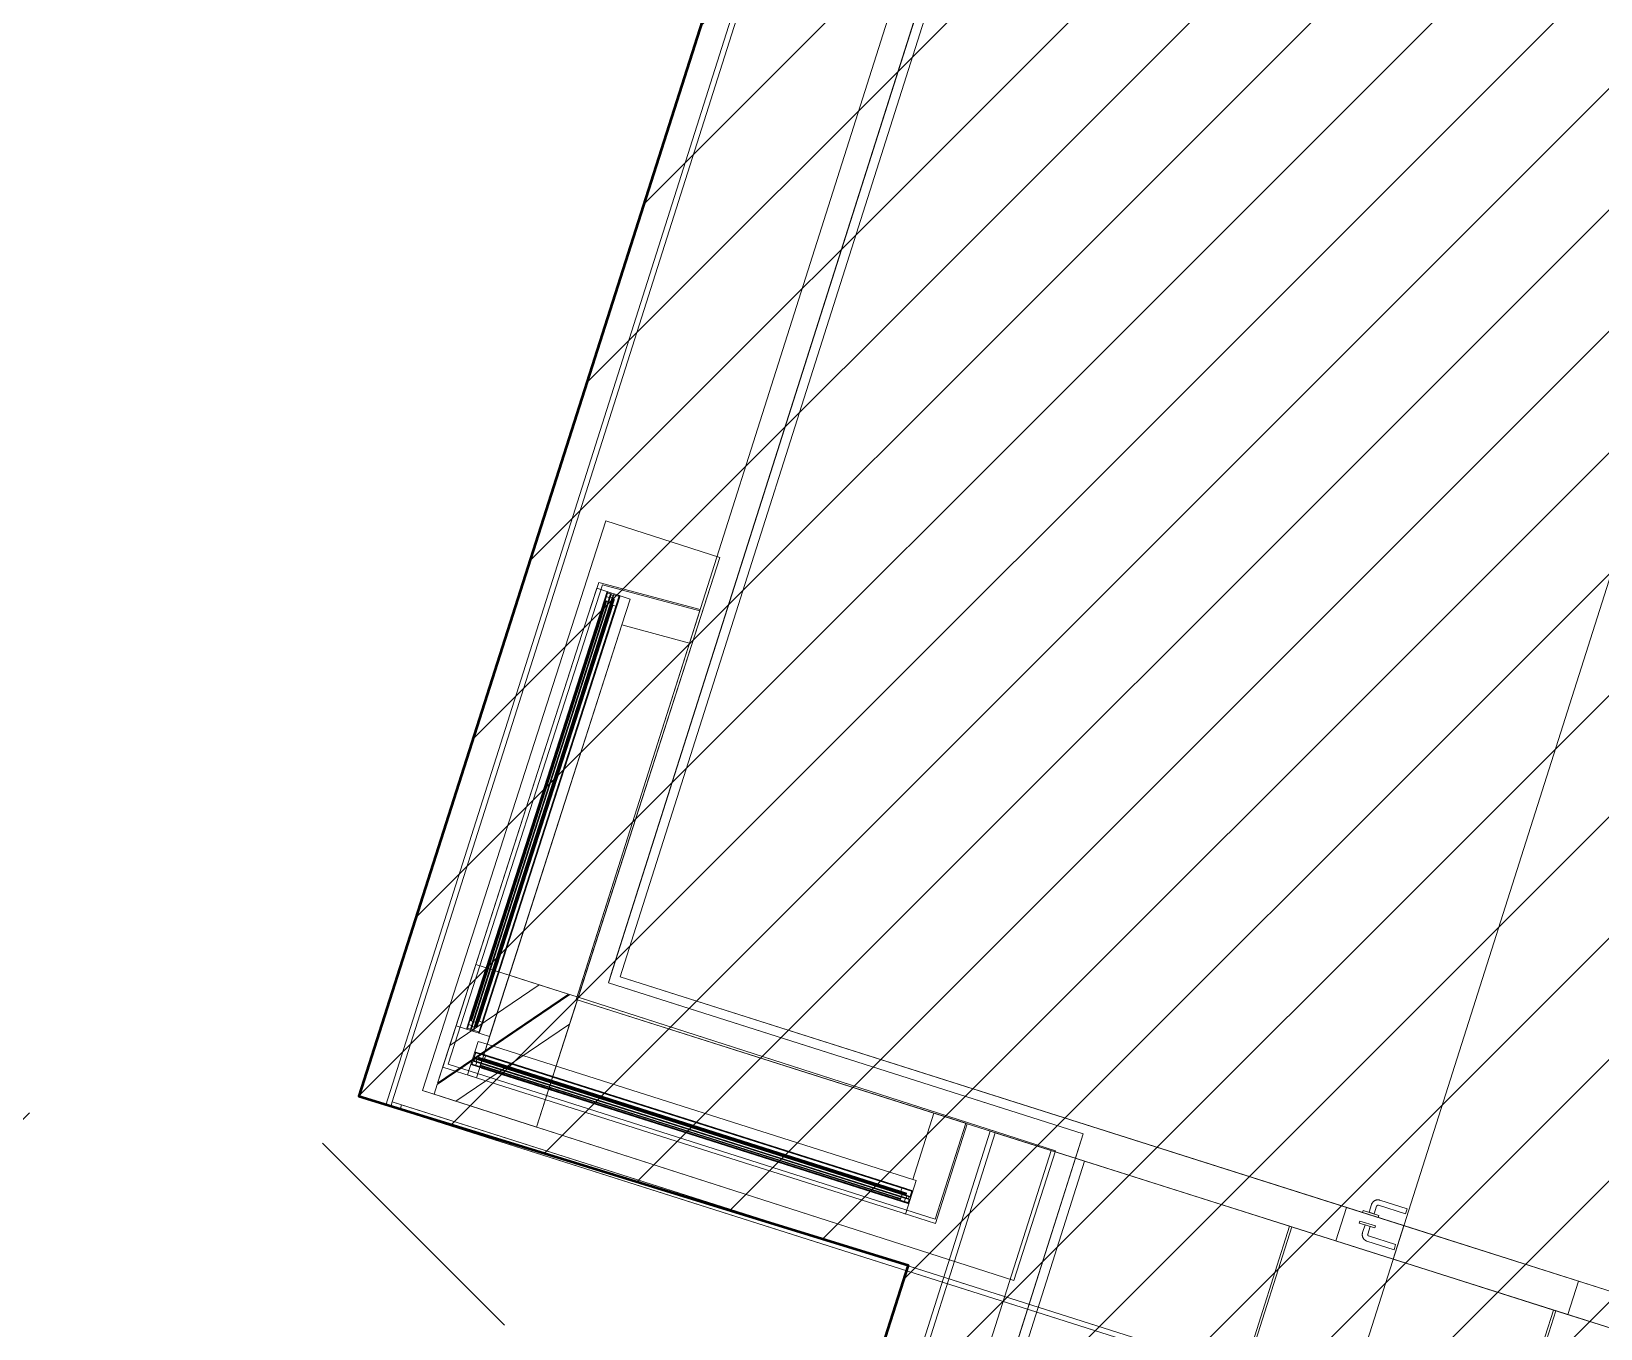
# Model space of a CAD drawing. Header units: metres. Extents: x -207 to 292, y -187 to 169.
# Drawn here: x -26.8 to -20.99, y 49.43 to 54.23 of the extents above; entities that cross this region are included whole.
import ezdxf

# ---------------------------------------------------------------- set-up
doc = ezdxf.new("R2010")
doc.units = ezdxf.units.M
for name, color, linetype, lineweight in [('A-DOOR', 7, 'Continuous', 9), ('A-FLOR', 7, 'Continuous', 9), ('A-GLAZ', 7, 'Continuous', 9), ('A-ROOF', 7, 'Continuous', 9), ('A-ROOF-OTLN', 7, 'Continuous', 9), ('ACHURADO', 7, 'Continuous', 9), ('C-BLDG-PADS', 7, 'Continuous', 9), ('C-TOPO', 7, 'Continuous', 9), ('edificios', 7, 'Continuous', 50), ('I-WALL', 7, 'Continuous', 9)]:
    doc.layers.add(name, color=color, linetype=linetype, lineweight=lineweight)
doc.layers.add('PR10-ARQ-PL-001-Emplazamiento-C-1_dwg', color=7, linetype='Continuous', lineweight=9, true_color=0x767676)

# ---------------------------------------------------------------- blocks, each defined once
blk = doc.blocks.new('FCA_N_Puertas - FCA_N_Puerta interna_ PB 2_10 x 0_90-2130990-PLANTA EMPLAZAMIENTO ACTUALIZADO')
at = {"layer": 'A-DOOR'}
for p, q in [((0.34, 0.031), (0.235, 0.031)), ((0.235, 0.031), (0.235, 0.011)), ((0.235, 0.031), (0.235, 0.011)), ((0.235, 0.011), (0.34, 0.011)), ((0.345, 0.006), (0.345, -0.024)), ((0.365, -0.024), (0.365, 0.006)), ((0.3275, -0.024), (0.3275, -0.032)), ((0.3875, -0.024), (0.3275, -0.024)), ((0.3875, -0.024), (0.3275, -0.024)), ((0.3275, -0.032), (0.3875, -0.032)), ((0.3275, -0.032), (0.3875, -0.032)), ((0.345, -0.024), (0.365, -0.024)), ((0.345, -0.024), (0.365, -0.024)), ((0.3875, -0.032), (0.3875, -0.024)), ((0.45, -0.065), (-0.45, -0.065)), ((0.34, -0.108), (0.235, -0.108)), ((0.235, -0.108), (0.235, -0.128)), ((0.235, -0.108), (0.235, -0.128)), ((0.3275, -0.065), (0.3275, -0.073)), ((0.3875, -0.065), (0.3275, -0.065)), ((0.3875, -0.065), (0.3275, -0.065)), ((0.3275, -0.073), (0.3875, -0.073)), ((0.3275, -0.073), (0.3875, -0.073)), ((0.345, -0.073), (0.345, -0.103)), ((0.365, -0.073), (0.345, -0.073)), ((0.365, -0.073), (0.345, -0.073)), ((0.365, -0.103), (0.365, -0.073)), ((0.3875, -0.073), (0.3875, -0.065)), ((0.235, -0.128), (0.34, -0.128))]:
    blk.add_line(p, q, dxfattribs=at)
at = {"layer": 'A-DOOR', "flags": 128}
for points in [[(0.365, 0.006), (0.365, 0.007), (0.3649, 0.008), (0.3648, 0.009), (0.3647, 0.01), (0.3645, 0.011), (0.3643, 0.0119), (0.364, 0.0129), (0.3637, 0.0139), (0.3634, 0.0148), (0.363, 0.0157), (0.3626, 0.0166), (0.3622, 0.0175), (0.3617, 0.0184), (0.3612, 0.0193), (0.3606, 0.0201), (0.3601, 0.0209), (0.3594, 0.0217), (0.3588, 0.0225), (0.3581, 0.0232), (0.3574, 0.0239), (0.3567, 0.0246), (0.3559, 0.0253), (0.3551, 0.0259), (0.3543, 0.0265), (0.3535, 0.027), (0.3527, 0.0276), (0.3518, 0.028), (0.3509, 0.0285), (0.35, 0.0289), (0.3491, 0.0293), (0.3481, 0.0296), (0.3472, 0.03), (0.3462, 0.0302), (0.3452, 0.0304), (0.3442, 0.0306), (0.3433, 0.0308), (0.3423, 0.0309), (0.3413, 0.031), (0.3403, 0.031), (0.34, 0.031)], [(0.34, 0.011), (0.3402, 0.011), (0.3404, 0.011), (0.3406, 0.011), (0.3408, 0.0109), (0.341, 0.0109), (0.3412, 0.0109), (0.3414, 0.0108), (0.3416, 0.0107), (0.3418, 0.0107), (0.3419, 0.0106), (0.3421, 0.0105), (0.3423, 0.0104), (0.3425, 0.0103), (0.3427, 0.0102), (0.3428, 0.0101), (0.343, 0.01), (0.3431, 0.0099), (0.3433, 0.0098), (0.3434, 0.0096), (0.3436, 0.0095), (0.3437, 0.0093), (0.3439, 0.0092), (0.344, 0.009), (0.3441, 0.0089), (0.3442, 0.0087), (0.3443, 0.0085), (0.3444, 0.0084), (0.3445, 0.0082), (0.3446, 0.008), (0.3447, 0.0078), (0.3447, 0.0076), (0.3448, 0.0074), (0.3448, 0.0072), (0.3449, 0.007), (0.3449, 0.0068), (0.345, 0.0067), (0.345, 0.0065), (0.345, 0.0063), (0.345, 0.0061), (0.345, 0.006)], [(0.34, -0.128), (0.341, -0.128), (0.342, -0.1279), (0.343, -0.1278), (0.344, -0.1277), (0.345, -0.1275), (0.3459, -0.1273), (0.3469, -0.127), (0.3479, -0.1267), (0.3488, -0.1264), (0.3497, -0.126), (0.3506, -0.1256), (0.3515, -0.1252), (0.3524, -0.1247), (0.3533, -0.1242), (0.3541, -0.1236), (0.3549, -0.1231), (0.3557, -0.1224), (0.3565, -0.1218), (0.3572, -0.1211), (0.3579, -0.1204), (0.3586, -0.1197), (0.3593, -0.1189), (0.3599, -0.1181), (0.3605, -0.1173), (0.361, -0.1165), (0.3616, -0.1157), (0.362, -0.1148), (0.3625, -0.1139), (0.3629, -0.113), (0.3633, -0.1121), (0.3636, -0.1111), (0.364, -0.1102), (0.3642, -0.1092), (0.3644, -0.1082), (0.3646, -0.1072), (0.3648, -0.1063), (0.3649, -0.1053), (0.365, -0.1043), (0.365, -0.1033), (0.365, -0.103)], [(0.345, -0.103), (0.345, -0.1032), (0.345, -0.1034), (0.345, -0.1036), (0.3449, -0.1038), (0.3449, -0.104), (0.3449, -0.1042), (0.3448, -0.1044), (0.3447, -0.1046), (0.3447, -0.1048), (0.3446, -0.1049), (0.3445, -0.1051), (0.3444, -0.1053), (0.3443, -0.1055), (0.3442, -0.1057), (0.3441, -0.1058), (0.344, -0.106), (0.3439, -0.1061), (0.3438, -0.1063), (0.3436, -0.1064), (0.3435, -0.1066), (0.3433, -0.1067), (0.3432, -0.1069), (0.343, -0.107), (0.3429, -0.1071), (0.3427, -0.1072), (0.3425, -0.1073), (0.3424, -0.1074), (0.3422, -0.1075), (0.342, -0.1076), (0.3418, -0.1077), (0.3416, -0.1077), (0.3414, -0.1078), (0.3412, -0.1078), (0.341, -0.1079), (0.3408, -0.1079), (0.3407, -0.108), (0.3405, -0.108), (0.3403, -0.108), (0.3401, -0.108), (0.34, -0.108)]]:
    blk.add_lwpolyline(points, dxfattribs=at)
blk = doc.blocks.new('Ventana Fija Truebond QT - FCA_N_Ventana Fija 1200 x 1700-2132202-PLANTA EMPLAZAMIENTO ACTUALIZADO')
at = {"layer": 'A-GLAZ'}
for p, q in [((-0.8501, 0.025), (-0.8501, 0.0223)), ((0.8501, 0.025), (-0.8501, 0.025)), ((-0.8501, 0.025), (0.8501, 0.025)), ((-0.8501, 0.0223), (-0.8501, 0.025)), ((0.8501, 0.0223), (-0.8501, 0.0223)), ((0.8501, 0.0223), (-0.8501, 0.0223)), ((-0.8487, 0.0223), (-0.8483, 0.0236)), ((-0.8483, 0.0236), (-0.8487, 0.0223)), ((0.8487, 0.0223), (-0.8487, 0.0223)), ((-0.8487, 0.0223), (0.8487, 0.0223)), ((0.8483, 0.0236), (-0.8483, 0.0236)), ((0.8483, 0.0236), (-0.8483, 0.0236)), ((-0.8461, 0.0102), (-0.8471, 0.0079)), ((-0.8471, 0.0079), (-0.8461, 0.0102)), ((0.8471, 0.0079), (-0.8471, 0.0079)), ((0.8471, 0.0079), (-0.8471, 0.0079)), ((-0.8461, 0.0236), (-0.8461, 0.0102)), ((0.8461, 0.0236), (-0.8461, 0.0236)), ((-0.8461, 0.0236), (0.8461, 0.0236)), ((-0.8461, 0.0102), (-0.8461, 0.0236)), ((0.8461, 0.0102), (-0.8461, 0.0102)), ((-0.8461, 0.0102), (0.8461, 0.0102)), ((-0.8443, 0.0079), (-0.8436, 0.0085)), ((-0.8436, 0.0085), (-0.8443, 0.0079)), ((0.8443, 0.0079), (-0.8443, 0.0079)), ((-0.8443, 0.0079), (0.8443, 0.0079)), ((-0.8436, 0.0085), (-0.8436, -0.0007)), ((0.8436, 0.0085), (-0.8436, 0.0085)), ((-0.8436, 0.0085), (0.8436, 0.0085)), ((-0.8436, -0.0007), (-0.8436, 0.0085)), ((-0.8347, 0.0081), (-0.8341, 0.0087)), ((-0.8341, 0.0087), (-0.8347, 0.0081)), ((-0.8347, 0), (-0.8347, 0.0081)), ((0.8347, 0.0081), (-0.8347, 0.0081)), ((-0.8347, 0.0081), (-0.8347, 0)), ((-0.8347, 0.0081), (0.8347, 0.0081)), ((-0.8341, -0.0009), (-0.8347, 0)), ((0.8347, 0), (-0.8347, 0)), ((-0.8347, 0), (-0.8341, -0.0009)), ((-0.8347, 0), (0.8347, 0)), ((-0.8341, 0.0087), (-0.8335, 0.0079)), ((0.8341, 0.0087), (-0.8341, 0.0087)), ((-0.8341, 0.0087), (0.8341, 0.0087)), ((-0.8335, 0.0079), (-0.8341, 0.0087)), ((0.8335, 0.0079), (-0.8335, 0.0079)), ((0.8335, 0.0079), (-0.8335, 0.0079)), ((-0.8319, 0.0099), (-0.8319, 0.0237)), ((0.8319, 0.0237), (-0.8319, 0.0237)), ((0.8319, 0.0237), (-0.8319, 0.0237)), ((-0.8319, 0.0237), (-0.8319, 0.0099)), ((-0.8307, 0.0079), (-0.8319, 0.0099)), ((0.8319, 0.0099), (-0.8319, 0.0099)), ((-0.8319, 0.0099), (-0.8307, 0.0079)), ((-0.8319, 0.0099), (0.8319, 0.0099)), ((0.8307, 0.0079), (-0.8307, 0.0079)), ((-0.8307, 0.0079), (0.8307, 0.0079)), ((-0.8148, 0.022), (-0.8159, 0.0218)), ((-0.8159, 0.0218), (-0.8148, 0.022)), ((-0.8159, 0.0218), (-0.8159, 0.0182)), ((0.8159, 0.0218), (-0.8159, 0.0218)), ((-0.8159, 0.0218), (0.8159, 0.0218)), ((-0.8159, 0.0182), (-0.8159, 0.0218)), ((-0.8159, -0.0057), (-0.8159, 0.0182)), ((-0.8159, 0.0182), (-0.8159, -0.0057)), ((-0.8159, 0.0182), (0.8159, 0.0182)), ((-0.8159, 0.0182), (0.8159, 0.0182)), ((-0.8159, 0.0182), (-0.8148, 0.0166)), ((0.8159, 0.0182), (-0.8159, 0.0182)), ((-0.8159, 0.0182), (0.8159, 0.0182)), ((-0.8148, 0.0166), (-0.8159, 0.0182)), ((-0.8148, 0.0237), (-0.8148, 0.022)), ((0.8148, 0.0237), (-0.8148, 0.0237)), ((-0.8148, 0.0237), (0.8148, 0.0237)), ((-0.8148, 0.022), (-0.8148, 0.0237)), ((0.8148, 0.022), (-0.8148, 0.022)), ((-0.8148, 0.022), (0.8148, 0.022)), ((0.8148, 0.0166), (-0.8148, 0.0166)), ((0.8148, 0.0166), (-0.8148, 0.0166)), ((-0.8135, 0.0166), (-0.8135, 0.018)), ((0.8135, 0.018), (-0.8135, 0.018)), ((0.8135, 0.018), (-0.8135, 0.018)), ((-0.8135, 0.018), (-0.8135, 0.0166)), ((0.8135, 0.0166), (-0.8135, 0.0166)), ((-0.8135, 0.0166), (0.8135, 0.0166)), ((-0.8124, 0.018), (-0.8117, 0.0164)), ((0.8124, 0.018), (-0.8124, 0.018)), ((-0.8124, 0.018), (0.8124, 0.018)), ((-0.8117, 0.0164), (-0.8124, 0.018)), ((0.8117, 0.0164), (-0.8117, 0.0164)), ((0.8117, 0.0164), (-0.8117, 0.0164)), ((-0.8108, 0.0164), (-0.8113, 0.018)), ((0.8113, 0.018), (-0.8113, 0.018)), ((0.8113, 0.018), (-0.8113, 0.018)), ((-0.8113, 0.018), (-0.8108, 0.0164)), ((0.8108, 0.0164), (-0.8108, 0.0164)), ((-0.8108, 0.0164), (0.8108, 0.0164)), ((-0.8102, 0.018), (-0.8092, 0.0164)), ((0.8102, 0.018), (-0.8102, 0.018)), ((-0.8102, 0.018), (0.8102, 0.018)), ((-0.8092, 0.0164), (-0.8102, 0.018)), ((0.8092, 0.0164), (-0.8092, 0.0164)), ((0.8092, 0.0164), (-0.8092, 0.0164)), ((-0.8082, 0.0164), (-0.8089, 0.0179)), ((0.8089, 0.0179), (-0.8089, 0.0179)), ((0.8089, 0.0179), (-0.8089, 0.0179)), ((-0.8089, 0.0179), (-0.8082, 0.0164)), ((-0.8082, 0.0221), (-0.8082, 0.025)), ((0.8082, 0.025), (-0.8082, 0.025)), ((0.8082, 0.025), (-0.8082, 0.025)), ((-0.8082, 0.025), (-0.8082, 0.0221)), ((0.8082, 0.0221), (-0.8082, 0.0221)), ((-0.8082, 0.0221), (0.8082, 0.0221)), ((0.8082, 0.0164), (-0.8082, 0.0164)), ((-0.8082, 0.0164), (0.8082, 0.0164)), ((-0.8075, 0.0179), (-0.8067, 0.0166)), ((0.8075, 0.0179), (-0.8075, 0.0179)), ((-0.8075, 0.0179), (0.8075, 0.0179)), ((-0.8067, 0.0166), (-0.8075, 0.0179)), ((-0.8053, 0.0166), (-0.8067, 0.0221)), ((0.8067, 0.0221), (-0.8067, 0.0221)), ((0.8067, 0.0221), (-0.8067, 0.0221)), ((-0.8067, 0.0221), (-0.8053, 0.0166)), ((-0.8067, 0.0166), (-0.8053, 0.0166)), ((0.8067, 0.0166), (-0.8067, 0.0166)), ((-0.8067, 0.0166), (0.8067, 0.0166)), ((-0.8053, 0.0166), (-0.8067, 0.0166)), ((0.8053, 0.0166), (-0.8053, 0.0166)), ((-0.8053, 0.0166), (0.8053, 0.0166)), ((0.8053, 0.0166), (0.8067, 0.0221)), ((0.8053, 0.0166), (0.8067, 0.0221)), ((0.8067, 0.0166), (0.8053, 0.0166)), ((0.8067, 0.0166), (0.8053, 0.0166)), ((0.8075, 0.0179), (0.8067, 0.0166)), ((0.8075, 0.0179), (0.8067, 0.0166)), ((0.8082, 0.0221), (0.8082, 0.025)), ((0.8082, 0.0221), (0.8082, 0.025)), ((0.8082, 0.0164), (0.8089, 0.0179)), ((0.8082, 0.0164), (0.8089, 0.0179)), ((0.8102, 0.018), (0.8092, 0.0164)), ((0.8102, 0.018), (0.8092, 0.0164)), ((0.8108, 0.0164), (0.8113, 0.018)), ((0.8108, 0.0164), (0.8113, 0.018)), ((0.8124, 0.018), (0.8117, 0.0164)), ((0.8124, 0.018), (0.8117, 0.0164)), ((0.8135, 0.0166), (0.8135, 0.018)), ((0.8135, 0.0166), (0.8135, 0.018)), ((0.8148, 0.0237), (0.8148, 0.022)), ((0.8148, 0.0237), (0.8148, 0.022)), ((0.8148, 0.022), (0.8159, 0.0218)), ((0.8148, 0.022), (0.8159, 0.0218)), ((0.8159, 0.0182), (0.8148, 0.0166)), ((0.8159, 0.0182), (0.8148, 0.0166)), ((0.8159, 0.0218), (0.8159, 0.0182)), ((0.8159, 0.0218), (0.8159, 0.0182)), ((0.8159, 0.0182), (0.8159, -0.0057)), ((0.8159, 0.0182), (0.8159, -0.0057)), ((0.8307, 0.0079), (0.8319, 0.0099)), ((0.8307, 0.0079), (0.8319, 0.0099)), ((0.8319, 0.0099), (0.8319, 0.0237)), ((0.8319, 0.0099), (0.8319, 0.0237)), ((0.8341, 0.0087), (0.8335, 0.0079)), ((0.8341, 0.0087), (0.8335, 0.0079)), ((0.8347, 0.0081), (0.8341, 0.0087)), ((0.8347, 0.0081), (0.8341, 0.0087)), ((0.8341, -0.0009), (0.8347, 0)), ((0.8341, -0.0009), (0.8347, 0)), ((0.8347, 0), (0.8347, 0.0081)), ((0.8347, 0), (0.8347, 0.0081)), ((0.8443, 0.0079), (0.8436, 0.0085)), ((0.8436, 0.0085), (0.8436, -0.0007)), ((0.8443, 0.0079), (0.8436, 0.0085)), ((0.8436, 0.0085), (0.8436, -0.0007)), ((0.8461, 0.0236), (0.8461, 0.0102)), ((0.8461, 0.0236), (0.8461, 0.0102)), ((0.8461, 0.0102), (0.8471, 0.0079)), ((0.8461, 0.0102), (0.8471, 0.0079)), ((0.8487, 0.0223), (0.8483, 0.0236)), ((0.8487, 0.0223), (0.8483, 0.0236)), ((0.8501, 0.025), (0.8501, 0.0223)), ((0.8501, 0.025), (0.8501, 0.0223)), ((-0.8501, -0.0225), (-0.8501, -0.025)), ((0.8501, -0.0225), (-0.8501, -0.0225)), ((-0.8501, -0.0225), (0.8501, -0.0225)), ((-0.8501, -0.025), (-0.8501, -0.0225)), ((-0.8501, -0.025), (0.8501, -0.025)), ((0.8501, -0.025), (-0.8501, -0.025)), ((-0.8488, -0.0238), (-0.8488, -0.0225)), ((0.8488, -0.0225), (-0.8488, -0.0225)), ((0.8488, -0.0225), (-0.8488, -0.0225)), ((-0.8488, -0.0225), (-0.8488, -0.0238)), ((0.8488, -0.0238), (-0.8488, -0.0238)), ((-0.8488, -0.0238), (0.8488, -0.0238)), ((-0.8471, -0.0001), (-0.8463, -0.0022)), ((0.8471, -0.0001), (-0.8471, -0.0001)), ((-0.8471, -0.0001), (0.8471, -0.0001)), ((-0.8463, -0.0022), (-0.8471, -0.0001)), ((-0.8463, -0.0022), (-0.8463, -0.0238)), ((0.8463, -0.0022), (-0.8463, -0.0022)), ((-0.8463, -0.0022), (0.8463, -0.0022)), ((-0.8463, -0.0238), (-0.8463, -0.0022)), ((0.8463, -0.0238), (-0.8463, -0.0238)), ((0.8463, -0.0238), (-0.8463, -0.0238)), ((-0.8436, -0.0007), (-0.8443, -0.0001)), ((0.8443, -0.0001), (-0.8443, -0.0001)), ((0.8443, -0.0001), (-0.8443, -0.0001)), ((-0.8443, -0.0001), (-0.8436, -0.0007)), ((0.8436, -0.0007), (-0.8436, -0.0007)), ((-0.8436, -0.0007), (0.8436, -0.0007)), ((-0.8336, -0.0002), (-0.8341, -0.0009)), ((-0.8341, -0.0009), (-0.8336, -0.0002)), ((0.8341, -0.0009), (-0.8341, -0.0009)), ((-0.8341, -0.0009), (0.8341, -0.0009)), ((0.8336, -0.0002), (-0.8336, -0.0002)), ((-0.8336, -0.0002), (0.8336, -0.0002)), ((-0.8318, -0.0038), (-0.8308, -0.0002)), ((-0.8308, -0.0002), (-0.8318, -0.0038)), ((0.8318, -0.0038), (-0.8318, -0.0038)), ((-0.8318, -0.0038), (0.8318, -0.0038)), ((0.8308, -0.0002), (-0.8308, -0.0002)), ((0.8308, -0.0002), (-0.8308, -0.0002)), ((-0.8305, -0.0074), (-0.8288, -0.0064)), ((-0.8288, -0.0064), (-0.8305, -0.0074)), ((-0.83, -0.0088), (-0.8305, -0.0074)), ((0.8305, -0.0074), (-0.8305, -0.0074)), ((-0.8305, -0.0074), (-0.83, -0.0088)), ((-0.8305, -0.0074), (0.8305, -0.0074)), ((-0.8279, -0.0097), (-0.83, -0.0088)), ((0.83, -0.0088), (-0.83, -0.0088)), ((-0.83, -0.0088), (-0.8279, -0.0097)), ((-0.83, -0.0088), (0.83, -0.0088)), ((-0.8288, -0.0064), (-0.8286, -0.0075)), ((0.8288, -0.0064), (-0.8288, -0.0064)), ((-0.8288, -0.0064), (0.8288, -0.0064)), ((-0.8286, -0.0075), (-0.8288, -0.0064)), ((-0.8286, -0.0075), (-0.8271, -0.0067)), ((-0.8271, -0.0067), (-0.8286, -0.0075)), ((0.8286, -0.0075), (-0.8286, -0.0075)), ((-0.8286, -0.0075), (0.8286, -0.0075)), ((-0.8284, -0.025), (-0.8273, -0.0245)), ((-0.8273, -0.0245), (-0.8284, -0.025)), ((0.8284, -0.025), (-0.8284, -0.025)), ((-0.8284, -0.025), (0.8284, -0.025)), ((0.8279, -0.0097), (-0.8279, -0.0097)), ((-0.8279, -0.0097), (0.8279, -0.0097)), ((-0.8273, -0.0245), (-0.8265, -0.025)), ((0.8273, -0.0245), (-0.8273, -0.0245)), ((-0.8273, -0.0245), (0.8273, -0.0245)), ((-0.8265, -0.025), (-0.8273, -0.0245)), ((-0.8271, -0.0067), (-0.8271, -0.0038)), ((0.8271, -0.0038), (-0.8271, -0.0038)), ((0.8271, -0.0038), (-0.8271, -0.0038)), ((-0.8271, -0.0038), (-0.8271, -0.0067)), ((0.8271, -0.0067), (-0.8271, -0.0067)), ((-0.8271, -0.0067), (0.8271, -0.0067)), ((0.8265, -0.025), (-0.8265, -0.025)), ((0.8265, -0.025), (-0.8265, -0.025)), ((-0.8177, -0.0065), (-0.818, -0.0073)), ((-0.818, -0.0073), (-0.8177, -0.0065)), ((-0.818, -0.0073), (-0.8121, -0.0096)), ((0.818, -0.0073), (-0.818, -0.0073)), ((-0.818, -0.0073), (0.818, -0.0073)), ((-0.8121, -0.0096), (-0.818, -0.0073)), ((-0.8165, -0.0064), (-0.8177, -0.0065)), ((-0.8177, -0.0065), (-0.8165, -0.0064)), ((0.8177, -0.0065), (-0.8177, -0.0065)), ((-0.8177, -0.0065), (0.8177, -0.0065)), ((-0.816, -0.0055), (-0.8165, -0.0064)), ((-0.8165, -0.0064), (-0.816, -0.0055)), ((0.8165, -0.0064), (-0.8165, -0.0064)), ((-0.8165, -0.0064), (0.8165, -0.0064)), ((-0.8146, -0.0055), (-0.816, -0.0055)), ((0.816, -0.0055), (-0.816, -0.0055)), ((-0.816, -0.0055), (-0.8146, -0.0055)), ((-0.816, -0.0055), (0.816, -0.0055)), ((-0.8159, -0.0057), (0.8159, -0.0057)), ((0.8159, -0.0057), (-0.8159, -0.0057)), ((-0.8149, -0.0064), (-0.8146, -0.0055)), ((-0.8146, -0.0055), (-0.8149, -0.0064)), ((0.8149, -0.0064), (-0.8149, -0.0064)), ((-0.8149, -0.0064), (0.8149, -0.0064)), ((0.8146, -0.0055), (-0.8146, -0.0055)), ((-0.8146, -0.0055), (0.8146, -0.0055)), ((-0.8116, -0.0053), (-0.8121, -0.0064)), ((-0.8121, -0.0064), (-0.8116, -0.0053)), ((0.8121, -0.0064), (-0.8121, -0.0064)), ((0.8121, -0.0064), (-0.8121, -0.0064)), ((0.812, -0.0097), (-0.812, -0.0097)), ((0.812, -0.0097), (-0.812, -0.0097)), ((0.8116, -0.0053), (-0.8116, -0.0053)), ((-0.8116, -0.0053), (0.8116, -0.0053)), ((-0.8104, -0.0063), (-0.8103, -0.0053)), ((-0.8103, -0.0053), (-0.8104, -0.0063)), ((0.8104, -0.0063), (-0.8104, -0.0063)), ((-0.8104, -0.0063), (0.8104, -0.0063)), ((0.8103, -0.0053), (-0.8103, -0.0053)), ((0.8103, -0.0053), (-0.8103, -0.0053)), ((-0.8082, -0.025), (-0.8082, -0.0104)), ((0.8082, -0.0104), (-0.8082, -0.0104)), ((0.8082, -0.0104), (-0.8082, -0.0104)), ((-0.8082, -0.0104), (-0.8082, -0.025)), ((0.8082, -0.025), (-0.8082, -0.025)), ((-0.8082, -0.025), (0.8082, -0.025)), ((-0.8073, -0.0057), (-0.8079, -0.0063)), ((-0.8079, -0.0063), (-0.8073, -0.0057)), ((0.8079, -0.0063), (-0.8079, -0.0063)), ((0.8079, -0.0063), (-0.8079, -0.0063)), ((0.8073, -0.0057), (-0.8073, -0.0057)), ((-0.8073, -0.0057), (0.8073, -0.0057)), ((-0.8069, -0.0104), (-0.8056, -0.0057)), ((-0.8056, -0.0057), (-0.8069, -0.0104)), ((0.8069, -0.0104), (-0.8069, -0.0104)), ((-0.8069, -0.0104), (0.8069, -0.0104)), ((0.8056, -0.0057), (-0.8056, -0.0057)), ((0.8056, -0.0057), (-0.8056, -0.0057)), ((0.8069, -0.0104), (0.8056, -0.0057)), ((0.8069, -0.0104), (0.8056, -0.0057)), ((0.8073, -0.0057), (0.8079, -0.0063)), ((0.8073, -0.0057), (0.8079, -0.0063)), ((0.8082, -0.025), (0.8082, -0.0104)), ((0.8082, -0.025), (0.8082, -0.0104)), ((0.8104, -0.0063), (0.8103, -0.0053)), ((0.8104, -0.0063), (0.8103, -0.0053)), ((0.8116, -0.0053), (0.8121, -0.0064)), ((0.8116, -0.0053), (0.8121, -0.0064)), ((0.818, -0.0073), (0.8121, -0.0096)), ((0.818, -0.0073), (0.8121, -0.0096)), ((0.8149, -0.0064), (0.8146, -0.0055)), ((0.8146, -0.0055), (0.816, -0.0055)), ((0.8149, -0.0064), (0.8146, -0.0055)), ((0.8146, -0.0055), (0.816, -0.0055)), ((0.816, -0.0055), (0.8165, -0.0064)), ((0.816, -0.0055), (0.8165, -0.0064)), ((0.8165, -0.0064), (0.8177, -0.0065)), ((0.8165, -0.0064), (0.8177, -0.0065)), ((0.8177, -0.0065), (0.818, -0.0073)), ((0.8177, -0.0065), (0.818, -0.0073)), ((0.8273, -0.0245), (0.8265, -0.025)), ((0.8273, -0.0245), (0.8265, -0.025)), ((0.8271, -0.0067), (0.8271, -0.0038)), ((0.8271, -0.0067), (0.8271, -0.0038)), ((0.8286, -0.0075), (0.8271, -0.0067)), ((0.8286, -0.0075), (0.8271, -0.0067)), ((0.8284, -0.025), (0.8273, -0.0245)), ((0.8284, -0.025), (0.8273, -0.0245)), ((0.8279, -0.0097), (0.83, -0.0088)), ((0.8279, -0.0097), (0.83, -0.0088)), ((0.8288, -0.0064), (0.8286, -0.0075)), ((0.8288, -0.0064), (0.8286, -0.0075)), ((0.8305, -0.0074), (0.8288, -0.0064)), ((0.8305, -0.0074), (0.8288, -0.0064)), ((0.83, -0.0088), (0.8305, -0.0074)), ((0.83, -0.0088), (0.8305, -0.0074)), ((0.8318, -0.0038), (0.8308, -0.0002)), ((0.8318, -0.0038), (0.8308, -0.0002)), ((0.8336, -0.0002), (0.8341, -0.0009)), ((0.8336, -0.0002), (0.8341, -0.0009)), ((0.8436, -0.0007), (0.8443, -0.0001)), ((0.8436, -0.0007), (0.8443, -0.0001)), ((0.8471, -0.0001), (0.8463, -0.0022)), ((0.8471, -0.0001), (0.8463, -0.0022)), ((0.8463, -0.0022), (0.8463, -0.0238)), ((0.8463, -0.0022), (0.8463, -0.0238)), ((0.8488, -0.0238), (0.8488, -0.0225)), ((0.8488, -0.0238), (0.8488, -0.0225)), ((0.8501, -0.0225), (0.8501, -0.025)), ((0.8501, -0.0225), (0.8501, -0.025))]:
    blk.add_line(p, q, dxfattribs=at)
blk = doc.blocks.new('YADRAN_LASQUEMAS_ARQ_MO_005_E01_rvt-1-PLANTA EMPLAZAMIENTO ACTUALIZADO')
at = {"layer": 'A-FLOR'}
for p, q in [((-24.6655, 50.7125), (-21.6213, 60.2945)), ((-21.6319, 60.2612), (-24.6549, 50.7459)), ((-25.2582, 50.4111), (-24.6875, 52.1853)), ((-24.6875, 52.1853), (-25.2582, 50.4111)), ((-24.6875, 52.1853), (-24.3279, 52.0889)), ((-24.3279, 52.0889), (-24.6875, 52.1853)), ((-24.3279, 52.0889), (-24.7848, 50.6507)), ((-24.7848, 50.6507), (-24.3279, 52.0889)), ((-24.6549, 50.7459), (-24.6655, 50.7125)), ((-22.9086, 50.1544), (-24.6655, 50.7125)), ((-24.6655, 50.7125), (-22.9086, 50.1544)), ((-24.7848, 50.6507), (-23.3438, 50.1929)), ((-23.3438, 50.1929), (-24.7848, 50.6507)), ((-23.4564, 49.8387), (-25.2582, 50.4111)), ((-25.2582, 50.4111), (-23.4564, 49.8387)), ((-23.3438, 50.1929), (-23.4564, 49.8387)), ((-23.4564, 49.8387), (-23.3438, 50.1929)), ((-23.5184, 48.2351), (-22.9086, 50.1544)), ((-22.9086, 50.1544), (-22.9374, 50.0638)), ((-22.9374, 50.0638), (-23.5078, 48.2684))]:
    blk.add_line(p, q, dxfattribs=at)
at = {"layer": 'A-ROOF'}
for p, q in [((-22.0228, 61.1067), (-25.465, 50.272)), ((-25.465, 50.272), (-22.0228, 61.1067)), ((-21.9335, 49.1501), (-18.4913, 59.9847)), ((-21.9335, 49.1501), (-18.4913, 59.9847)), ((-24.6751, 52.4221), (-25.353, 50.3142)), ((-24.6751, 52.4221), (-25.353, 50.3142)), ((-24.2537, 52.2866), (-24.6751, 52.4221)), ((-24.6751, 52.4221), (-24.2537, 52.2866)), ((-24.9317, 50.1787), (-24.2537, 52.2866)), ((-24.2537, 52.2866), (-24.7771, 50.6591)), ((-25.2972, 50.3412), (-25.1558, 50.7809)), ((-25.1558, 50.7809), (-25.2524, 50.4804)), ((-24.8126, 50.6705), (-25.1558, 50.7809)), ((-25.1558, 50.7809), (-24.9212, 50.7055)), ((-24.9212, 50.7055), (-25.2524, 50.4804)), ((-24.8126, 50.6705), (-24.9212, 50.7055)), ((-25.2988, 50.3361), (-24.8086, 50.6692)), ((-25.2972, 50.3412), (-24.8126, 50.6705)), ((-24.7771, 50.6591), (-24.8089, 50.5603)), ((-24.8086, 50.6692), (-23.0118, 50.0914)), ((-24.8086, 50.6692), (-24.7771, 50.6591)), ((-23.0118, 50.0914), (-24.7771, 50.6591)), ((-24.8089, 50.5603), (-25.2295, 50.2745)), ((-24.8089, 50.5603), (-24.9317, 50.1787)), ((-25.2524, 50.4804), (-25.2972, 50.3412)), ((-25.2988, 50.3361), (-25.3103, 50.3005)), ((-25.3103, 50.3005), (-25.2988, 50.3361)), ((-24.9317, 50.1787), (-25.353, 50.3142)), ((-25.353, 50.3142), (-25.3103, 50.3005)), ((-25.3103, 50.3005), (-23.1663, 49.6109)), ((-25.2295, 50.2745), (-23.1663, 49.6109)), ((-25.2295, 50.2745), (-24.9317, 50.1787)), ((-25.465, 50.272), (-21.9335, 49.1501)), ((-21.9335, 49.1501), (-25.465, 50.272)), ((-23.2346, 50.1582), (-23.8443, 48.239)), ((-23.8443, 48.239), (-23.2346, 50.1582)), ((-23.2346, 50.1582), (-22.1457, 49.8123)), ((-22.1373, 49.8096), (-23.2346, 50.1582)), ((-23.0118, 50.0914), (-23.1663, 49.6109)), ((-23.1663, 49.6109), (-23.0118, 50.0914)), ((-22.7555, 47.893), (-22.1457, 49.8123)), ((-22.7471, 47.8904), (-22.1373, 49.8096)), ((-22.1457, 49.8123), (-21.1606, 49.4993)), ((-21.1694, 49.5021), (-22.1373, 49.8096)), ((-21.7791, 47.5828), (-21.1694, 49.5021)), ((-21.7703, 47.58), (-21.1606, 49.4993)), ((-20.0848, 49.1575), (-21.1694, 49.5021)), ((-21.1606, 49.4993), (-20.0848, 49.1575))]:
    blk.add_line(p, q, dxfattribs=at)
at = {"layer": 'A-ROOF-OTLN'}
for p, q in [((-22.0352, 61.1306), (-25.4889, 50.2597)), ((-25.4889, 50.2597), (-22.0352, 61.1306)), ((-25.465, 50.272), (-22.0228, 61.1067)), ((-25.465, 50.272), (-22.0228, 61.1067)), ((-25.4889, 50.2597), (-25.4708, 50.2539)), ((-25.4362, 50.2429), (-25.4889, 50.2597)), ((-25.465, 50.272), (-25.4708, 50.2539)), ((-25.4708, 50.2539), (-21.9392, 49.1319)), ((-21.9335, 49.1501), (-25.465, 50.272)), ((-25.4304, 50.261), (-25.465, 50.272)), ((-25.4362, 50.2429), (-25.4304, 50.261)), ((-21.9393, 49.132), (-25.4362, 50.2429)), ((-21.9335, 49.1501), (-25.4304, 50.261)), ((-23.2527, 50.164), (-23.8682, 48.2266)), ((-23.8682, 48.2266), (-23.2527, 50.164)), ((-23.8443, 48.239), (-23.2346, 50.1582)), ((-23.8443, 48.239), (-23.2346, 50.1582)), ((-23.2527, 50.164), (-23.2346, 50.1582)), ((-23.2346, 50.1582), (-23.2527, 50.164))]:
    blk.add_line(p, q, dxfattribs=at)
at = {"layer": 'I-WALL'}
for p, q in [((-21.7224, 60.2899), (-24.7454, 50.7746)), ((-24.7454, 50.7746), (-21.7224, 60.2899)), ((-21.6319, 60.2612), (-24.6549, 50.7459)), ((-24.6549, 50.7459), (-21.6319, 60.2612)), ((-21.5985, 60.2506), (-24.6215, 50.7353)), ((-24.6215, 50.7353), (-21.5985, 60.2506)), ((-24.7411, 52.0704), (-24.7012, 52.1943)), ((-24.7411, 52.0704), (-24.7012, 52.1943)), ((-24.3263, 52.0938), (-24.7012, 52.1943)), ((-24.7012, 52.1943), (-24.3263, 52.0938)), ((-24.7411, 52.0704), (-24.7083, 52.1724)), ((-24.7083, 52.1724), (-24.7411, 52.0704)), ((-24.7083, 52.1724), (-24.5845, 52.1326)), ((-24.7083, 52.1724), (-24.5845, 52.1326)), ((-24.5845, 52.1326), (-24.6153, 52.0367)), ((-24.6153, 52.0367), (-24.5845, 52.1326)), ((-24.3263, 52.0938), (-24.3657, 51.9698)), ((-24.3263, 52.0938), (-24.3657, 51.9698)), ((-24.7411, 52.0704), (-25.278, 50.401)), ((-25.278, 50.401), (-24.7411, 52.0704)), ((-24.7411, 52.0704), (-25.2288, 50.554)), ((-25.2288, 50.554), (-24.7411, 52.0704)), ((-24.6153, 52.0367), (-25.1541, 50.3617)), ((-25.1143, 50.4854), (-24.6153, 52.0367)), ((-24.6153, 52.0367), (-25.105, 50.5142)), ((-25.105, 50.5142), (-24.6153, 52.0367)), ((-24.6153, 52.0367), (-24.3657, 51.9698)), ((-24.3657, 51.9698), (-24.6153, 52.0367)), ((-24.7848, 50.6507), (-24.7454, 50.7746)), ((-24.7454, 50.7746), (-24.7848, 50.6507)), ((-24.6549, 50.7459), (-24.6655, 50.7125)), ((-24.6655, 50.7125), (-24.6549, 50.7459)), ((-24.6655, 50.7125), (-22.9086, 50.1544)), ((-22.9086, 50.1544), (-24.6655, 50.7125)), ((-24.6215, 50.7353), (-21.7225, 49.8142)), ((-18.8833, 48.9122), (-24.6215, 50.7353)), ((-21.7618, 49.6903), (-24.7848, 50.6507)), ((-24.7848, 50.6507), (-23.0279, 50.0926)), ((-25.105, 50.5142), (-25.2288, 50.554)), ((-25.2288, 50.554), (-25.105, 50.5142)), ((-25.1866, 50.372), (-25.1472, 50.4959)), ((-25.1866, 50.372), (-25.1472, 50.4959)), ((-25.1541, 50.3617), (-25.1143, 50.4854)), ((-25.1472, 50.4959), (-25.1143, 50.4854)), ((-25.1143, 50.4854), (-25.1472, 50.4959)), ((-23.5398, 49.9852), (-25.1143, 50.4854)), ((-25.1143, 50.4854), (-23.5398, 49.9852)), ((-25.1143, 50.4854), (-23.5398, 49.9852)), ((-23.5398, 49.9852), (-25.1143, 50.4854)), ((-25.1541, 50.3617), (-25.278, 50.401)), ((-25.1541, 50.3617), (-25.278, 50.401)), ((-25.1541, 50.3617), (-25.1866, 50.372)), ((-25.1866, 50.372), (-25.1541, 50.3617)), ((-25.1541, 50.3617), (-23.5792, 49.8613)), ((-23.5792, 49.8613), (-25.1541, 50.3617)), ((-23.5792, 49.8613), (-25.1541, 50.3617)), ((-25.1541, 50.3617), (-23.5792, 49.8613)), ((-23.4619, 50.2305), (-23.5398, 49.9852)), ((-23.5398, 49.9852), (-23.4619, 50.2305)), ((-23.4619, 50.2305), (-23.338, 50.1911)), ((-23.4619, 50.2305), (-23.338, 50.1911)), ((-23.4553, 49.822), (-23.338, 50.1911)), ((-23.338, 50.1911), (-23.4553, 49.822)), ((-22.9086, 50.1544), (-22.9374, 50.0638)), ((-22.9374, 50.0638), (-22.9086, 50.1544)), ((-23.0279, 50.0926), (-23.5983, 48.2972)), ((-23.5983, 48.2972), (-23.0279, 50.0926)), ((-22.9374, 50.0638), (-23.5078, 48.2684)), ((-23.5078, 48.2684), (-22.9374, 50.0638)), ((-22.9041, 50.0532), (-23.4744, 48.2578)), ((-23.4744, 48.2578), (-22.9041, 50.0532)), ((-23.0279, 50.0926), (-22.9041, 50.0532)), ((-22.9041, 50.0532), (-20.4473, 49.2727)), ((-23.527, 49.9812), (-23.5398, 49.9852)), ((-23.5398, 49.9852), (-23.527, 49.9812)), ((-23.527, 49.9812), (-23.5664, 49.8573)), ((-23.5664, 49.8573), (-23.527, 49.9812)), ((-21.9745, 49.7579), (-21.9351, 49.8818)), ((-21.9351, 49.8818), (-21.9745, 49.7579)), ((-21.9351, 49.8818), (-21.0774, 49.6093)), ((-21.0774, 49.6093), (-21.9351, 49.8818)), ((-23.4553, 49.822), (-23.5792, 49.8613)), ((-23.4553, 49.822), (-23.5792, 49.8613)), ((-23.5792, 49.8613), (-23.5664, 49.8573)), ((-23.5664, 49.8573), (-23.5792, 49.8613)), ((-21.7225, 49.8142), (-21.7618, 49.6903)), ((-21.7225, 49.8142), (-18.8833, 48.9122)), ((-21.9745, 49.7579), (-21.1167, 49.4854)), ((-21.1167, 49.4854), (-21.9745, 49.7579)), ((-18.9227, 48.7883), (-21.7618, 49.6903)), ((-21.0774, 49.6093), (-21.1167, 49.4854)), ((-21.0774, 49.6093), (-21.1167, 49.4854))]:
    blk.add_line(p, q, dxfattribs=at)
at = {"layer": 'A-DOOR', "lineweight": 9, "rotation": 162.374957758641}
blk.add_blockref('FCA_N_Puertas - FCA_N_Puerta interna_ PB 2_10 x 0_90-2130990-PLANTA EMPLAZAMIENTO ACTUALIZADO', (-21.5259, 49.6836), dxfattribs=at)
at = {"layer": 'A-GLAZ', "lineweight": 9}
for p, rotation in [((-24.9066, 51.3433), 72.17126119392636), ((-24.3568, 50.1766), 162.374957758641)]:
    blk.add_blockref('Ventana Fija Truebond QT - FCA_N_Ventana Fija 1200 x 1700-2132202-PLANTA EMPLAZAMIENTO ACTUALIZADO', p, dxfattribs=dict(at, rotation=rotation))
blk = doc.blocks.new('PR10-ARQ-PL-001-Emplazamiento-C-1_dwg-674643-PLANTA EMPLAZAMIENTO ACTUALIZADO')
at = {"lineweight": 9, "true_color": 0x0000ff}
h = blk.add_hatch(dxfattribs=at)
h.set_pattern_fill('FP_4', color=5, style=0, pattern_type=2)
h.set_pattern_definition([(45, (0, 0), (-0.2245064, 0.2245064), [])])
h.paths.add_polyline_path([(-20.7986, 47.1239), (-20.3094, 48.6554), (-18.4479, 48.083), (-15.0207, 58.8134), (-22.1658, 61.0106), (-25.5888, 50.2937), (-23.556, 49.6686), (-24.0494, 48.1235)])
at = {"layer": 'ACHURADO'}
h = blk.add_hatch(dxfattribs=at)
h.set_pattern_fill('FP_1', color=256, style=0, pattern_type=2)
h.set_pattern_definition([(90, (-655750.258, -5498481.082), (-3.592, 3.592), [0.9525, -6.232]), (45, (-655750.258, -5498481.082), (-3.5921024484, 3.5921024484), [0.9525, -4.127]), (135, (-655750.258, -5498481.082), (-3.5921024484, -3.5921024484), [0.9525, -4.127])])
h.paths.add_polyline_path([(59.0415, -16.0386), (59.3644, -16.0335), (59.6869, -16.016), (60.0085, -15.9862), (60.647, -15.8898), (60.9631, -15.8233), (61.2763, -15.7448), (61.5864, -15.6544), (61.8927, -15.5522), (62.1949, -15.4383), (62.4925, -15.3129), (62.7852, -15.1762), (63.0723, -15.0285), (63.3536, -14.8698), (63.6287, -14.7005), (63.9285, -14.498), (64.1583, -14.331), (64.4121, -14.1313), (64.6581, -13.9221), (64.8959, -13.7036), (65.124, -13.3889), (65.3421, -13.0673), (65.7475, -12.4043), (65.9344, -12.0636), (66.1106, -11.7172), (66.2758, -11.3655), (66.4299, -11.0087), (66.5728, -10.6473), (66.7042, -10.2816), (66.8241, -9.9119), (66.9324, -9.5387), (67.1136, -8.783), (67.1863, -8.4013), (67.2471, -8.0174), (67.2957, -7.6319), (67.3323, -7.245), (67.3567, -6.8572), (67.369, -6.4687), (67.369, -6.0801), (67.3569, -5.6917), (67.3326, -5.3039), (67.2962, -4.917), (67.2477, -4.5314), (67.1454, -4.2289), (67.0313, -3.9307), (66.9055, -3.6373), (66.7681, -3.3491), (66.6195, -3.0665), (66.4598, -2.79), (66.2893, -2.5201), (66.1083, -2.2571), (65.9169, -2.0015), (65.7157, -1.7536), (65.5048, -1.5139), (65.2845, -1.2827), (65.0553, -1.0605), (64.8175, -0.8474), (64.5714, -0.644), (64.3175, -0.4504), (64.0561, -0.2671), (63.7877, -0.0942), (63.5127, 0.068), (63.2314, 0.2191), (62.9444, 0.359), (62.6521, 0.4874), (62.3549, 0.6042), (62.0534, 0.7091), (61.7479, 0.802), (61.439, 0.8827), (5.1692, 22.3794), (4.8735, 21.6936), (5.0241, 21.6286), (4.838, 21.197), (4.4753, 21.3534), (4.6615, 21.785), (5.0636, 22.4197), (-8.1408, 27.4642), (-11.4284, 19.2949), (-11.3084, 19.2626), (-10.0552, 22.4135), (17.6241, 11.4419), (13.7686, 2.1412), (23.1624, -1.5824), (22.598, -2.9758), (22.4121, -2.9021), (22.9014, -1.694), (13.5061, 2.0301), (17.3616, 11.3308), (-9.9431, 22.1539), (-11.2016, 18.9898), (-12.6581, 19.5672), (-15.4196, 12.6527), (12.68, 1.4303), (12.7481, 1.6143), (12.5942, 1.6712), (12.7575, 2.112), (13.1278, 1.9749), (12.9646, 1.5341), (12.8647, 1.3565), (13.0515, 1.282), (13.0561, 1.2934), (18.0488, -1.1695), (18.5405, -1.4471), (19.0372, -1.7154), (19.539, -1.9744), (20.0455, -2.2238), (20.5566, -2.4637), (21.0721, -2.694), (21.5918, -2.9146), (22.1156, -3.1253), (22.6433, -3.3262), (56.4991, -15.6378), (56.8086, -15.7303), (57.1213, -15.8108), (57.4369, -15.8793), (57.7549, -15.9357), (58.0749, -15.9799), (58.3962, -16.0118), (58.7186, -16.0314)])
h.paths.add_polyline_path([(59.4352, -14.3712), (59.3205, -14.7907), (59.5067, -14.3977), (59.6517, -14.4514), (59.815, -14.0106), (59.4446, -13.8734), (59.2814, -14.3142)])
h.paths.add_polyline_path([(59.1689, -15.3098), (59.0974, -15.2834), (59.4741, -14.2663), (59.4512, -14.2432), (59.4264, -14.1837), (59.4262, -14.1512), (59.45, -14.0913), (59.5003, -14.051), (59.5314, -14.0417), (59.5956, -14.0479), (59.6243, -14.0631), (59.6659, -14.1123), (59.6777, -14.1757), (59.6568, -14.2366), (59.6086, -14.2794), (59.5455, -14.2927), (59.4695, -14.498)])
h.paths.add_polyline_path([(4.3831, 63.8364), (3.5394, 60.674), (-14.1685, 65.3983), (-13.3442, 68.4879), (-11.3084, 67.9537)])
h.paths.add_polyline_path([(74.079, 11.5153), (74.4193, 11.5174), (74.7592, 11.5319), (75.0984, 11.5586), (75.4364, 11.5976), (75.7727, 11.6487), (76.107, 11.712), (76.4388, 11.7873), (76.7677, 11.8745), (77.0932, 11.9736), (77.4149, 12.0843), (77.7324, 12.2066), (78.0452, 12.3403), (78.3531, 12.4852), (78.6555, 12.6412), (78.952, 12.808), (79.2424, 12.9853), (79.8029, 13.371), (80.0723, 13.5787), (80.3341, 13.796), (87.8713, 25.7302), (88.0101, 26.1223), (88.1374, 26.5184), (88.2529, 26.9181), (88.3566, 27.3209), (88.4483, 27.7267), (88.5281, 28.135), (88.5959, 28.5455), (88.6515, 28.9577), (88.6949, 29.3715), (88.7262, 29.7863), (88.7452, 30.2019), (88.752, 30.6178), (88.7465, 31.0338), (88.7288, 31.4494), (88.6989, 31.8644), (88.6567, 32.2782), (88.6024, 32.6907), (88.5359, 33.1014), (88.4574, 33.5099), (88.3669, 33.916), (88.2645, 34.3192), (88.1502, 34.7192), (88.0243, 35.1157), (87.8863, 35.5092), (87.7376, 35.8966), (87.5771, 36.2804), (87.4054, 36.6594), (87.2226, 37.0331), (87.0289, 37.4012), (86.8244, 37.7635), (86.2966, 38.5645), (86.017, 38.9543), (85.7273, 39.3366), (85.4276, 39.7112), (85.1181, 40.0777), (84.7991, 40.4359), (84.4708, 40.7856), (84.1334, 41.1266), (83.7871, 41.4585), (83.4322, 41.7812), (83.0689, 42.0945), (82.6975, 42.3981), (82.3183, 42.6918), (81.9314, 42.9754), (81.5372, 43.2487), (81.1359, 43.5115), (80.7279, 43.7637), (80.3133, 44.005), (79.4659, 44.4546), (79.0336, 44.6625), (78.596, 44.8589), (77.2195, 45.4331), (76.2809, 45.8112), (75.3379, 46.1779), (74.0477, 46.6569), (72.6394, 47.1514), (71.5234, 47.5293), (70.5598, 47.8382), (69.3237, 48.2144), (67.6478, 48.6943), (66.5908, 48.9763), (65.6406, 49.2178), (64.7065, 49.4439), (63.7202, 49.6699), (62.7313, 49.8839), (61.7399, 50.086), (60.7461, 50.276), (59.75, 50.4539), (58.6449, 50.6362), (57.7518, 50.7735), (56.75, 50.915), (47.1384, 52.6177), (4.3831, 63.8364), (4.4549, 64.1058), (-13.2529, 68.8302), (-13.3442, 68.4879), (-37.173, 74.7407), (-37.7302, 74.868), (-38.29, 74.9834), (-38.8522, 75.0867), (-39.4164, 75.178), (-39.9825, 75.2571), (-40.5502, 75.3241), (-41.1191, 75.3789), (-41.6891, 75.4215), (-42.2599, 75.4519), (-42.8312, 75.47), (-43.4027, 75.4759), (-43.9743, 75.4695), (-44.5455, 75.4509), (-45.1163, 75.42), (-45.6862, 75.3769), (-46.2898, 75.3174), (-46.8227, 75.2541), (-47.3887, 75.1744), (-47.9529, 75.0826), (-48.515, 74.9788), (-49.0747, 74.8629), (-49.6318, 74.7351), (-50.186, 74.5954), (-50.7371, 74.4438), (-51.2849, 74.2804), (-51.829, 74.1053), (-52.3692, 73.9186), (-53.2823, 73.5717), (-53.437, 73.5107), (-53.9641, 73.2896), (-54.4864, 73.0573), (-55.0035, 72.8139), (-55.5153, 72.5594), (-56.7441, 71.9058), (-57.0959, 71.695), (-57.4411, 71.4735), (-57.7792, 71.2413), (-58.1099, 70.9987), (-58.4329, 70.746), (-58.748, 70.4833), (-59.0547, 70.211), (-59.3528, 69.9293), (-59.642, 69.6385), (-59.9221, 69.3388), (-60.4536, 68.7141), (-60.7045, 68.3897), (-60.9452, 68.0576), (-61.1756, 67.7183), (-61.3952, 67.3719), (-61.604, 67.0189), (-61.8018, 66.6595), (-61.8695, 66.4205), (-61.9254, 66.1784), (-61.9692, 65.9338), (-62.0008, 65.6874), (-62.0202, 65.4397), (-62.0274, 65.1913), (-62.0223, 64.9429), (-62.0049, 64.6951), (-61.9752, 64.4484), (-61.9334, 64.2035), (-61.8795, 63.961), (-61.8137, 63.7214), (-61.7361, 63.4853), (-61.647, 63.2534), (-61.5465, 63.0262), (-61.4348, 62.8042), (-61.3124, 62.588), (-61.1794, 62.3782), (-61.0362, 62.1752), (-60.8831, 61.9795), (-60.7205, 61.7916), (-60.5488, 61.612), (-60.3685, 61.4411), (-50.2613, 51.9202), (-50.0008, 51.7033), (-49.7332, 51.4952), (-49.4588, 51.2963), (-49.1778, 51.1067), (-48.8906, 50.9266), (-48.5976, 50.7563), (-48.299, 50.5958), (-47.9952, 50.4455), (-47.6866, 50.3055), (-47.3734, 50.1759), (-47.056, 50.0568), (-46.7348, 49.9485), (-46.4102, 49.851), (-36.4522, 46.7473), (-35.9768, 46.5892), (-35.734, 46.5269), (-35.4886, 46.476), (-35.2412, 46.4366), (-34.9921, 46.4088), (-34.742, 46.3927), (-34.4915, 46.3882), (-34.241, 46.3954), (-33.9911, 46.4143), (-33.7423, 46.4448), (-33.4953, 46.4868), (-33.2505, 46.5404), (-32.7696, 46.6814), (-32.5347, 46.7686), (-32.3041, 46.8666), (-32.0782, 46.9753), (-31.8577, 47.0944), (-31.643, 47.2236), (-31.4504, 47.4014), (-31.2495, 47.5699), (-31.0409, 47.7287), (-30.8249, 47.8774), (-30.6022, 48.0157), (-30.3732, 48.1433), (-30.1383, 48.2599), (-29.8982, 48.3652), (-29.6534, 48.459), (-29.4044, 48.5412), (-29.1518, 48.6114), (-28.8962, 48.6696), (-28.6381, 48.7156), (-28.3781, 48.7493), (-28.1168, 48.7706), (-27.8547, 48.7796), (-27.5926, 48.7761), (-27.3309, 48.7602), (-27.0702, 48.7319), (-24.0494, 48.1235), (-23.556, 49.6686), (-25.5888, 50.2937), (-22.1658, 61.0106), (-15.0207, 58.8134), (-18.4479, 48.083), (-20.3094, 48.6554), (-20.4989, 48.0623), (-5.7335, 43.4446), (-2.2739, 54.3072), (4.2158, 52.2776), (0.7745, 41.4725), (44.6568, 23.1085), (70.1333, 12.4332), (70.4429, 12.2922), (70.7574, 12.1624), (71.0765, 12.0442), (71.3995, 11.9375), (71.7263, 11.8426), (72.0562, 11.7595), (72.3889, 11.6884), (72.724, 11.6294), (73.061, 11.5825), (73.3994, 11.5478), (73.7389, 11.5254)])
h.paths.add_polyline_path([(21.2348, 33.7484), (18.9934, 34.7536), (19.0059, 34.7816), (18.9429, 34.8106), (21.3824, 40.3597), (23.5965, 39.3415), (23.5596, 39.2576), (23.6813, 39.2031), (21.238, 33.7555)])
h.paths.add_polyline_path([(18.4471, 34.9701), (16.233, 35.9883), (18.6724, 41.5374), (20.8865, 40.5192), (20.8103, 40.3458), (20.8475, 40.3291), (18.4829, 35.0516)])
h.paths.add_polyline_path([(15.0185, 36.3712), (12.7772, 37.3765), (13.0838, 38.0601), (15.244, 42.974), (17.5098, 41.9258), (15.0319, 36.401)])
h.paths.add_polyline_path([(2.7655, 57.2832), (1.5866, 57.2832), (1.5923, 57.3988), (1.6092, 57.5132), (1.6373, 57.6255), (1.6764, 57.7346), (1.7258, 57.839), (1.7853, 57.9382), (1.8542, 58.0311), (1.9319, 58.1169), (2.0176, 58.1945), (2.1105, 58.2635), (2.2098, 58.3229), (2.3143, 58.3724), (2.4233, 58.4114), (2.5355, 58.4395), (2.6499, 58.4565), (2.7655, 58.4565), (2.7655, 57.3988)])
h.paths.add_polyline_path([(2.7655, 56.1043), (2.7655, 57.2832), (3.9444, 57.2832), (3.9387, 57.1677), (3.9218, 57.0532), (3.8937, 56.941), (3.8497, 56.8216), (3.8052, 56.7275), (3.7457, 56.6283), (3.6768, 56.5353), (3.5991, 56.4496), (3.5134, 56.3719), (3.4205, 56.303), (3.3212, 56.2435), (3.2166, 56.1941), (3.1077, 56.1551), (2.9955, 56.127), (2.881, 56.11)])
at = {"layer": 'C-BLDG-PADS', "flags": 128}
blk.add_lwpolyline([(-21.6213, 60.2945), (-15.8163, 58.4503), (-18.8605, 48.8683), (-20.3852, 49.3527), (-20.995, 47.4334), (-23.5184, 48.2351), (-22.9086, 50.1544), (-24.6655, 50.7125)], close=True, dxfattribs=at)
at = {"layer": 'C-TOPO', "flags": 128}
for points in [[(-16.8935, 55.0598), (-18.8605, 48.8683), (-18.8939, 48.8789), (-20.3852, 49.3527), (-20.414, 49.2621), (-20.7334, 48.2566), (-20.8637, 47.8467), (-20.9346, 47.6235), (-20.995, 47.4334), (-21.0283, 47.444), (-21.0879, 47.4629), (-21.9457, 47.7354), (-23.5184, 48.2351), (-23.5078, 48.2684), (-23.2486, 49.0843), (-23.1543, 49.3812), (-23.0487, 49.7135), (-22.9374, 50.0638), (-22.9086, 50.1544), (-24.6068, 50.6939), (-24.6655, 50.7125), (-24.6607, 50.7278), (-24.6549, 50.7459), (-23.1738, 55.4077)], [(-16.8935, 55.0598), (-18.8605, 48.8683), (-18.8939, 48.8789), (-20.3852, 49.3527), (-20.414, 49.2621), (-20.7334, 48.2566), (-20.8637, 47.8467), (-20.9346, 47.6235), (-20.995, 47.4334), (-21.0283, 47.444), (-21.0879, 47.4629), (-21.9457, 47.7354), (-23.5184, 48.2351), (-23.5078, 48.2684), (-23.2486, 49.0843), (-23.1543, 49.3812), (-23.0487, 49.7135), (-22.9374, 50.0638), (-22.9086, 50.1544), (-24.6068, 50.6939), (-24.6655, 50.7125), (-24.6607, 50.7278), (-24.6549, 50.7459), (-23.1738, 55.4077)], [(-23.1738, 55.4077), (-24.6549, 50.7459), (-24.6607, 50.7278), (-24.6655, 50.7125), (-24.6068, 50.6939), (-22.9086, 50.1544), (-22.9374, 50.0638), (-23.0487, 49.7135), (-23.1543, 49.3812), (-23.2486, 49.0843), (-23.5078, 48.2684), (-23.5184, 48.2351), (-21.9457, 47.7354), (-21.0879, 47.4629), (-21.0283, 47.444), (-20.995, 47.4334), (-20.9346, 47.6235), (-20.8637, 47.8467), (-20.7334, 48.2566), (-20.414, 49.2621), (-20.3852, 49.3527), (-18.8939, 48.8789), (-18.8605, 48.8683), (-16.8935, 55.0598)], [(-21.6319, 60.2612), (-24.6549, 50.7459), (-24.6655, 50.7125), (-22.9086, 50.1544), (-22.9374, 50.0638), (-23.5078, 48.2684), (-23.5184, 48.2351), (-21.9457, 47.7354), (-21.0879, 47.4629), (-21.0283, 47.444), (-20.995, 47.4334), (-20.414, 49.2621), (-20.3852, 49.3527), (-18.8939, 48.8789), (-18.8605, 48.8683), (-15.8269, 58.417)]]:
    blk.add_lwpolyline(points, dxfattribs=at)
at = {"layer": 'edificios', "flags": 128}
blk.add_lwpolyline([(-24.0494, 48.1235), (-20.7986, 47.1239), (-20.3094, 48.6554), (-18.4479, 48.083), (-15.0207, 58.8134), (-22.1658, 61.0106), (-25.5888, 50.2937), (-23.556, 49.6686)], close=True, dxfattribs=at)

msp = doc.modelspace()

# ---------------------------------------------------------------- linework, layer by layer
at = {"layer": 'C-BLDG-PADS'}
for p, q in [((-24.6655, 50.7125), (-21.6213, 60.2945)), ((-22.9086, 50.1544), (-24.6655, 50.7125)), ((-23.5184, 48.2351), (-22.9086, 50.1544))]:
    msp.add_line(p, q, dxfattribs=at)
at = {"layer": 'C-TOPO'}
for p, q in [((-21.6319, 60.2612), (-24.6549, 50.7459)), ((-24.6549, 50.7459), (-23.1738, 55.4077)), ((-23.1738, 55.4077), (-24.6549, 50.7459)), ((-23.1738, 55.4077), (-24.6549, 50.7459)), ((-24.6549, 50.7459), (-24.6655, 50.7125)), ((-24.6607, 50.7278), (-24.6549, 50.7459)), ((-24.6549, 50.7459), (-24.6607, 50.7278)), ((-24.6549, 50.7459), (-24.6607, 50.7278)), ((-24.6655, 50.7125), (-24.6607, 50.7278)), ((-24.6607, 50.7278), (-24.6655, 50.7125)), ((-24.6607, 50.7278), (-24.6655, 50.7125)), ((-24.6068, 50.6939), (-24.6655, 50.7125)), ((-24.6655, 50.7125), (-24.6068, 50.6939)), ((-24.6655, 50.7125), (-24.6068, 50.6939)), ((-24.6655, 50.7125), (-22.9086, 50.1544)), ((-22.9086, 50.1544), (-24.6068, 50.6939)), ((-24.6068, 50.6939), (-22.9086, 50.1544)), ((-24.6068, 50.6939), (-22.9086, 50.1544)), ((-22.9374, 50.0638), (-22.9086, 50.1544)), ((-22.9086, 50.1544), (-22.9374, 50.0638)), ((-22.9086, 50.1544), (-22.9374, 50.0638)), ((-22.9086, 50.1544), (-22.9374, 50.0638)), ((-22.9374, 50.0638), (-23.5078, 48.2684)), ((-23.0487, 49.7135), (-22.9374, 50.0638)), ((-22.9374, 50.0638), (-23.0487, 49.7135)), ((-22.9374, 50.0638), (-23.0487, 49.7135)), ((-23.1543, 49.3812), (-23.0487, 49.7135)), ((-23.0487, 49.7135), (-23.1543, 49.3812)), ((-23.0487, 49.7135), (-23.1543, 49.3812))]:
    msp.add_line(p, q, dxfattribs=at)

# ---------------------------------------------------------------- block references
at = {"lineweight": 5}
msp.add_blockref('YADRAN_LASQUEMAS_ARQ_MO_005_E01_rvt-1-PLANTA EMPLAZAMIENTO ACTUALIZADO', (0, 0), dxfattribs=at)
at = {"layer": 'PR10-ARQ-PL-001-Emplazamiento-C-1_dwg', "color": 7}
msp.add_blockref('PR10-ARQ-PL-001-Emplazamiento-C-1_dwg-674643-PLANTA EMPLAZAMIENTO ACTUALIZADO', (0, 0), dxfattribs=at)

doc.saveas('drawing.dxf')
